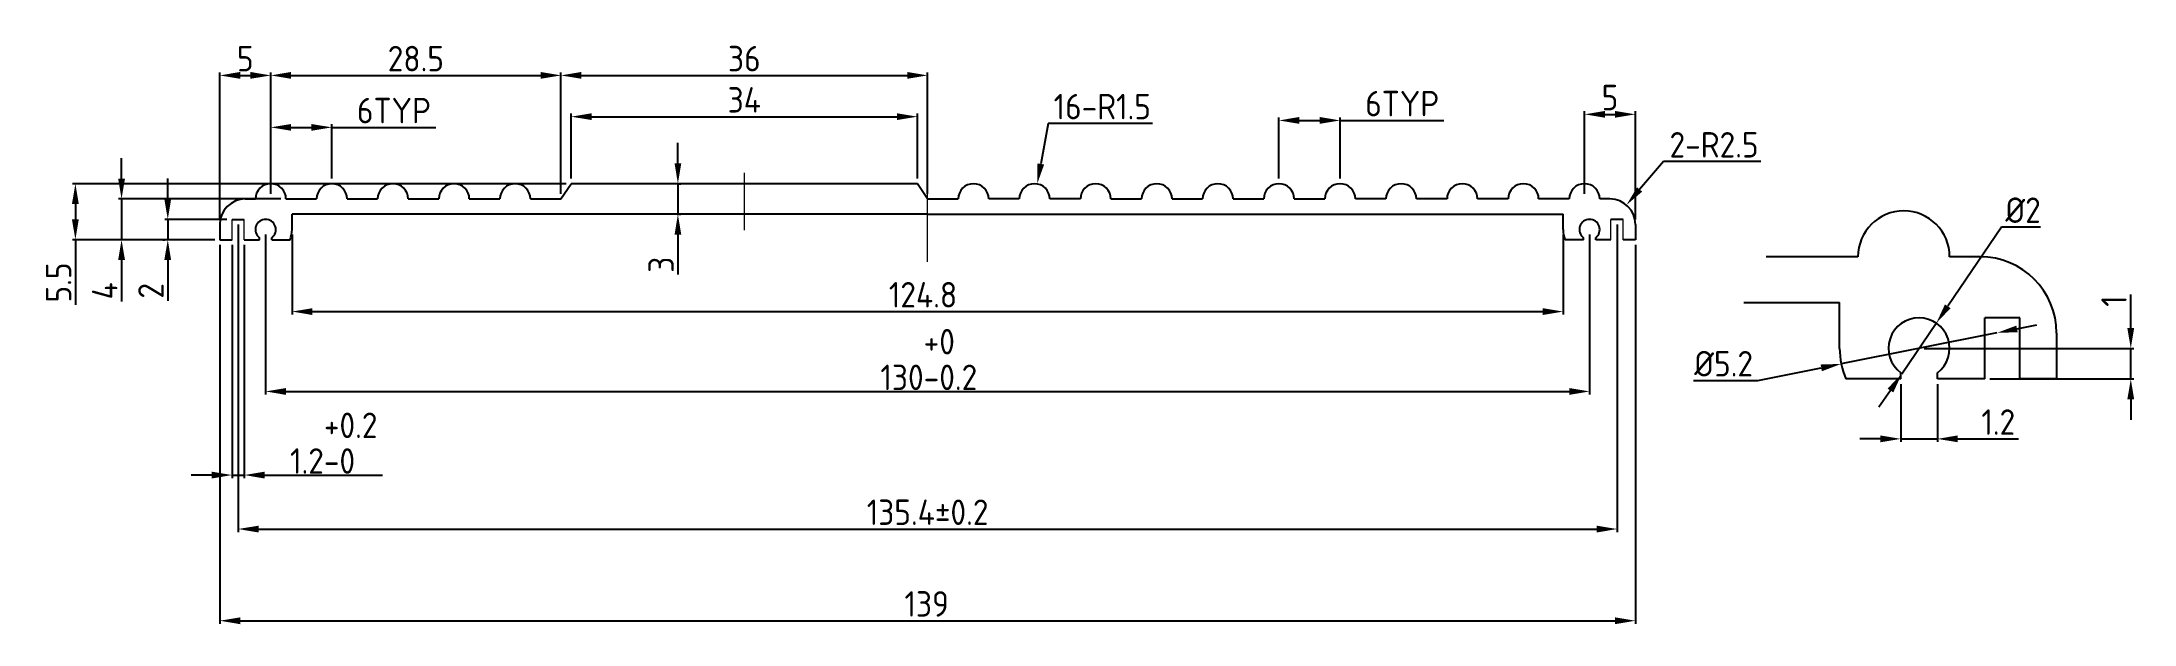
# Model space of a CAD drawing. Header units: millimetres. Extents: x -8 to 197, y 24 to 81.
import ezdxf

# ---------------------------------------------------------------- set-up
doc = ezdxf.new("R2010")
doc.units = ezdxf.units.MM
doc.header["$LTSCALE"] = 0.5
doc.header["$MEASUREMENT"] = 0
doc.layers.get('0').update_dxf_attribs({"lineweight": 25})
doc.layers.add('图层1', color=7, linetype='Continuous', lineweight=20)
doc.styles.get("Standard").update_dxf_attribs({"font": 'isocp2.shx'})
doc.dimstyles.new('比例1-1', dxfattribs={"dimtxt": 2.5, "dimasz": 2, "dimexe": 0.3, "dimexo": 0.5, "dimgap": 0.4, "dimtad": 1, "dimdec": 3, "dimdsep": 46, "dimtxsty": 'Standard', "dimcen": 0, "dimclrd": 5, "dimclre": 5, "dimadec": 3, "dimazin": 2, "dimtfac": 1, "dimtdec": 3, "dimtmove": 0, "dimatfit": 3, "dimfxl": 1, "dimarcsym": 0})
doc.dimstyles.new('比例1-1$3', dxfattribs={"dimtxt": 2.5, "dimasz": 2, "dimexe": 0.3, "dimexo": 0.5, "dimgap": 0.4, "dimtad": 1, "dimtih": 1, "dimtoh": 1, "dimdec": 3, "dimdsep": 46, "dimtxsty": 'Standard', "dimcen": 0, "dimclrd": 5, "dimclre": 5, "dimadec": 3, "dimazin": 2, "dimtfac": 1, "dimtdec": 3, "dimtmove": 0, "dimatfit": 3, "dimfxl": 1, "dimarcsym": 0})
doc.dimstyles.new('比例1-1$4', dxfattribs={"dimtxt": 2.5, "dimasz": 2, "dimexe": 0.3, "dimexo": 0.5, "dimgap": 0.4, "dimtad": 1, "dimtih": 1, "dimtoh": 1, "dimdec": 3, "dimdsep": 46, "dimtxsty": 'Standard', "dimcen": 0, "dimclrd": 5, "dimclre": 5, "dimadec": 3, "dimazin": 2, "dimtfac": 1, "dimtdec": 3, "dimtofl": 0, "dimtmove": 0, "dimatfit": 3, "dimfxl": 1, "dimarcsym": 0})

# ---------------------------------------------------------------- blocks, each defined once
blk = doc.blocks.new('*D4')
at = {"layer": 'Defpoints', "color": 0}
for p in [(16.24, 62.74), (141.04, 62.74), (141.04, 54.69)]:
    blk.add_point(p, dxfattribs=at)
at = {"layer": '图层1', "color": 5, "lineweight": -2}
for p, q in [((16.24, 62.24), (16.24, 54.39)), ((141.04, 62.24), (141.04, 54.39)), ((18.24, 54.69), (139.04, 54.69))]:
    blk.add_line(p, q, dxfattribs=at)
at = {"layer": '图层1', "color": 5}
for points in [[(18.24, 55.02), (18.24, 54.35), (16.24, 54.69)], [(139.04, 55.02), (139.04, 54.35), (141.04, 54.69)]]:
    blk.add_solid(points, dxfattribs=at)
at = {"layer": '图层1', "color": 0, "insert": (78.19, 56.34), "char_height": 2.5, "attachment_point": 5}
blk.add_mtext('124.8', dxfattribs=at)
blk = doc.blocks.new('*D5')
at = {"layer": 'Defpoints', "color": 0}
for p in [(13.64, 62.74), (143.64, 62.74), (143.64, 46.85)]:
    blk.add_point(p, dxfattribs=at)
at = {"layer": '图层1', "color": 5, "lineweight": -2}
for p, q in [((13.64, 62.24), (13.64, 46.55)), ((143.64, 62.24), (143.64, 46.55)), ((15.64, 46.85), (141.64, 46.85))]:
    blk.add_line(p, q, dxfattribs=at)
at = {"layer": '图层1', "color": 5}
for points in [[(15.64, 47.18), (15.64, 46.51), (13.64, 46.85)], [(141.64, 47.18), (141.64, 46.51), (143.64, 46.85)]]:
    blk.add_solid(points, dxfattribs=at)
at = {"layer": '图层1', "color": 0, "insert": (78.76, 49.98), "char_height": 2.5, "attachment_point": 5}
blk.add_mtext('130\\S+0^ -0.2;', dxfattribs=at)
blk = doc.blocks.new('*D8')
at = {"layer": 'Defpoints', "color": 0}
for p in [(9.14, 61.74), (148.14, 61.74), (148.14, 24.34)]:
    blk.add_point(p, dxfattribs=at)
at = {"layer": '图层1', "color": 5, "lineweight": -2}
for p, q in [((9.14, 61.24), (9.14, 24.04)), ((148.14, 61.24), (148.14, 24.04)), ((11.14, 24.34), (146.14, 24.34))]:
    blk.add_line(p, q, dxfattribs=at)
at = {"layer": '图层1', "color": 5}
for points in [[(11.14, 24.67), (11.14, 24), (9.14, 24.34)], [(146.14, 24.67), (146.14, 24), (148.14, 24.34)]]:
    blk.add_solid(points, dxfattribs=at)
at = {"layer": '图层1', "color": 0, "insert": (78.55, 25.99), "char_height": 2.5, "attachment_point": 5}
blk.add_mtext('139', dxfattribs=at)
blk = doc.blocks.new('*D9')
at = {"layer": 'Defpoints', "color": 0}
for p in [(43.64, 67.24), (-5.04, 61.74), (9.14, 61.74)]:
    blk.add_point(p, dxfattribs=at)
at = {"layer": '图层1', "color": 5, "lineweight": -2}
for p, q in [((43.14, 67.24), (-5.34, 67.24)), ((-5.04, 65.24), (-5.04, 63.74)), ((8.64, 61.74), (-5.34, 61.74)), ((-5.04, 61.74), (-5.04, 55.34))]:
    blk.add_line(p, q, dxfattribs=at)
at = {"layer": '图层1', "color": 5}
for points in [[(-5.38, 65.24), (-4.71, 65.24), (-5.04, 67.24)], [(-5.38, 63.74), (-4.71, 63.74), (-5.04, 61.74)]]:
    blk.add_solid(points, dxfattribs=at)
at = {"layer": '图层1', "color": 0, "insert": (-6.69, 57.54), "char_height": 2.5, "attachment_point": 5, "rotation": 90}
blk.add_mtext('5.5', dxfattribs=at)
blk = doc.blocks.new('*D10')
at = {"layer": 'Defpoints', "color": 0}
for p in [(15.64, 65.74), (-0.51, 61.74), (7.15, 61.74)]:
    blk.add_point(p, dxfattribs=at)
at = {"layer": '图层1', "color": 5, "lineweight": -2}
for p, q in [((-0.51, 67.74), (-0.51, 69.74)), ((15.14, 65.74), (-0.81, 65.74)), ((-0.51, 65.74), (-0.51, 61.74)), ((6.65, 61.74), (-0.81, 61.74)), ((-0.51, 59.74), (-0.51, 55.69))]:
    blk.add_line(p, q, dxfattribs=at)
at = {"layer": '图层1', "color": 5}
for points in [[(-0.84, 67.74), (-0.17, 67.74), (-0.51, 65.74)], [(-0.84, 59.74), (-0.17, 59.74), (-0.51, 61.74)]]:
    blk.add_solid(points, dxfattribs=at)
at = {"layer": '图层1', "color": 0, "insert": (-2.16, 56.72), "char_height": 2.5, "attachment_point": 5, "rotation": 90}
blk.add_mtext('4', dxfattribs=at)
blk = doc.blocks.new('*D11')
at = {"layer": 'Defpoints', "color": 0}
for p in [(10.34, 63.74), (4.03, 61.74), (4.03, 61.74)]:
    blk.add_point(p, dxfattribs=at)
at = {"layer": '图层1', "color": 5, "lineweight": -2}
for p, q in [((4.03, 65.74), (4.03, 67.74)), ((9.84, 63.74), (3.73, 63.74)), ((4.03, 63.74), (4.03, 61.74)), ((3.53, 61.74), (3.73, 61.74)), ((4.03, 59.74), (4.03, 55.73))]:
    blk.add_line(p, q, dxfattribs=at)
at = {"layer": '图层1', "color": 5}
for points in [[(3.69, 65.74), (4.36, 65.74), (4.03, 63.74)], [(3.69, 59.74), (4.36, 59.74), (4.03, 61.74)]]:
    blk.add_solid(points, dxfattribs=at)
at = {"layer": '图层1', "color": 0, "insert": (2.38, 56.73), "char_height": 2.5, "attachment_point": 5, "rotation": 90}
blk.add_mtext('2', dxfattribs=at)
blk = doc.blocks.new('*D12')
at = {"layer": 'Defpoints', "color": 0}
for p in [(53.55, 67.24), (53.55, 64.24), (54.12, 64.24)]:
    blk.add_point(p, dxfattribs=at)
at = {"layer": '图层1', "color": 5, "lineweight": -2}
for p, q in [((54.12, 69.24), (54.12, 71.24)), ((54.05, 67.24), (54.42, 67.24)), ((54.12, 67.24), (54.12, 64.24)), ((54.05, 64.24), (54.42, 64.24)), ((54.12, 62.24), (54.12, 58.34))]:
    blk.add_line(p, q, dxfattribs=at)
at = {"layer": '图层1', "color": 5}
for points in [[(53.79, 69.24), (54.45, 69.24), (54.12, 67.24)], [(53.79, 62.24), (54.45, 62.24), (54.12, 64.24)]]:
    blk.add_solid(points, dxfattribs=at)
at = {"layer": '图层1', "color": 0, "insert": (52.47, 59.29), "char_height": 2.5, "attachment_point": 5, "rotation": 90}
blk.add_mtext('3', dxfattribs=at)
blk = doc.blocks.new('*D13')
at = {"layer": 'Defpoints', "color": 0}
for p in [(14.14, 77.87), (14.14, 65.74), (9.14, 63.24)]:
    blk.add_point(p, dxfattribs=at)
at = {"layer": '图层1', "color": 5, "lineweight": -2}
for p, q in [((9.14, 63.74), (9.14, 78.17)), ((14.14, 66.24), (14.14, 78.17)), ((11.14, 77.87), (12.14, 77.87))]:
    blk.add_line(p, q, dxfattribs=at)
at = {"layer": '图层1', "color": 5}
for points in [[(11.14, 78.21), (11.14, 77.54), (9.14, 77.87)], [(12.14, 78.21), (12.14, 77.54), (14.14, 77.87)]]:
    blk.add_solid(points, dxfattribs=at)
at = {"layer": '图层1', "color": 0, "insert": (11.64, 79.52), "char_height": 2.5, "attachment_point": 5}
blk.add_mtext('5', dxfattribs=at)
blk = doc.blocks.new('*D14')
at = {"layer": 'Defpoints', "color": 0}
for p in [(42.64, 77.87), (14.14, 65.74), (42.64, 65.74)]:
    blk.add_point(p, dxfattribs=at)
at = {"layer": '图层1', "color": 5, "lineweight": -2}
for p, q in [((14.14, 66.24), (14.14, 78.17)), ((42.64, 66.24), (42.64, 78.17)), ((16.14, 77.87), (40.64, 77.87))]:
    blk.add_line(p, q, dxfattribs=at)
at = {"layer": '图层1', "color": 5}
for points in [[(16.14, 78.21), (16.14, 77.54), (14.14, 77.87)], [(40.64, 78.21), (40.64, 77.54), (42.64, 77.87)]]:
    blk.add_solid(points, dxfattribs=at)
at = {"layer": '图层1', "color": 0, "insert": (28.39, 79.52), "char_height": 2.5, "attachment_point": 5}
blk.add_mtext('28.5', dxfattribs=at)
blk = doc.blocks.new('*D15')
at = {"layer": 'Defpoints', "color": 0}
for p in [(78.64, 77.87), (42.64, 65.74), (78.64, 65.74)]:
    blk.add_point(p, dxfattribs=at)
at = {"layer": '图层1', "color": 5, "lineweight": -2}
for p, q in [((42.64, 66.24), (42.64, 78.17)), ((78.64, 66.24), (78.64, 78.17)), ((44.64, 77.87), (76.64, 77.87))]:
    blk.add_line(p, q, dxfattribs=at)
at = {"layer": '图层1', "color": 5}
for points in [[(44.64, 78.21), (44.64, 77.54), (42.64, 77.87)], [(76.64, 78.21), (76.64, 77.54), (78.64, 77.87)]]:
    blk.add_solid(points, dxfattribs=at)
at = {"layer": '图层1', "color": 0, "insert": (60.64, 79.52), "char_height": 2.5, "attachment_point": 5}
blk.add_mtext('36', dxfattribs=at)
blk = doc.blocks.new('*D16')
at = {"layer": 'Defpoints', "color": 0}
for p in [(77.64, 73.82), (43.64, 67.24), (77.64, 67.24)]:
    blk.add_point(p, dxfattribs=at)
at = {"layer": '图层1', "color": 5, "lineweight": -2}
for p, q in [((43.64, 67.74), (43.64, 74.12)), ((77.64, 67.74), (77.64, 74.12)), ((45.64, 73.82), (75.64, 73.82))]:
    blk.add_line(p, q, dxfattribs=at)
at = {"layer": '图层1', "color": 5}
for points in [[(45.64, 74.15), (45.64, 73.49), (43.64, 73.82)], [(75.64, 74.15), (75.64, 73.49), (77.64, 73.82)]]:
    blk.add_solid(points, dxfattribs=at)
at = {"layer": '图层1', "color": 0, "insert": (60.64, 75.47), "char_height": 2.5, "attachment_point": 5}
blk.add_mtext('34', dxfattribs=at)
blk = doc.blocks.new('*D17')
at = {"layer": 'Defpoints', "color": 0}
for p in [(20.14, 72.77), (14.14, 67.24), (20.14, 67.24)]:
    blk.add_point(p, dxfattribs=at)
at = {"layer": '图层1', "color": 5, "lineweight": -2}
for p, q in [((14.14, 67.74), (14.14, 73.07)), ((16.14, 72.77), (18.14, 72.77)), ((20.14, 67.74), (20.14, 73.07)), ((20.14, 72.77), (30.34, 72.77))]:
    blk.add_line(p, q, dxfattribs=at)
at = {"layer": '图层1', "color": 5}
for points in [[(16.14, 73.1), (16.14, 72.44), (14.14, 72.77)], [(18.14, 73.1), (18.14, 72.44), (20.14, 72.77)]]:
    blk.add_solid(points, dxfattribs=at)
at = {"layer": '图层1', "color": 0, "insert": (26.24, 74.42), "char_height": 2.5, "attachment_point": 5}
blk.add_mtext('6TYP', dxfattribs=at)
blk = doc.blocks.new('*D18')
at = {"layer": 'Defpoints', "color": 0}
for p in [(148.14, 74.05), (143.14, 65.74), (148.14, 63.24)]:
    blk.add_point(p, dxfattribs=at)
at = {"layer": '图层1', "color": 5, "lineweight": -2}
for p, q in [((143.14, 66.24), (143.14, 74.35)), ((145.14, 74.05), (146.14, 74.05)), ((148.14, 63.74), (148.14, 74.35))]:
    blk.add_line(p, q, dxfattribs=at)
at = {"layer": '图层1', "color": 5}
for points in [[(145.14, 74.38), (145.14, 73.72), (143.14, 74.05)], [(146.14, 74.38), (146.14, 73.72), (148.14, 74.05)]]:
    blk.add_solid(points, dxfattribs=at)
at = {"layer": '图层1', "color": 0, "insert": (145.64, 75.7), "char_height": 2.5, "attachment_point": 5}
blk.add_mtext('5', dxfattribs=at)
blk = doc.blocks.new('*D19')
at = {"layer": 'Defpoints', "color": 0}
for p in [(113.14, 73.45), (113.14, 67.24), (119.14, 67.24)]:
    blk.add_point(p, dxfattribs=at)
at = {"layer": '图层1', "color": 5, "lineweight": -2}
for p, q in [((113.14, 67.74), (113.14, 73.75)), ((115.14, 73.45), (117.14, 73.45)), ((119.14, 67.74), (119.14, 73.75)), ((119.14, 73.45), (129.34, 73.45))]:
    blk.add_line(p, q, dxfattribs=at)
at = {"layer": '图层1', "color": 5}
for points in [[(115.14, 73.79), (115.14, 73.12), (113.14, 73.45)], [(117.14, 73.79), (117.14, 73.12), (119.14, 73.45)]]:
    blk.add_solid(points, dxfattribs=at)
at = {"layer": '图层1', "color": 0, "insert": (125.24, 75.1), "char_height": 2.5, "attachment_point": 5}
blk.add_mtext('6TYP', dxfattribs=at)
blk = doc.blocks.new('*D20')
at = {"layer": 'Defpoints', "color": 0}
for p in [(89.4, 67.22), (89.14, 65.74)]:
    blk.add_point(p, dxfattribs=at)
at = {"layer": '图层1', "color": 5, "lineweight": -2}
for p, q in [((90.46, 73.16), (89.75, 69.19)), ((100.72, 73.16), (90.46, 73.16))]:
    blk.add_line(p, q, dxfattribs=at)
at = {"layer": '图层1', "color": 5}
blk.add_solid([(89.43, 69.24), (90.08, 69.13), (89.4, 67.22)], dxfattribs=at)
at = {"layer": '图层1', "color": 0, "insert": (95.79, 74.81), "char_height": 2.5, "attachment_point": 5}
blk.add_mtext('16-R1.5', dxfattribs=at)
blk = doc.blocks.new('*D21')
at = {"layer": 'Defpoints', "color": 0}
for p in [(147.26, 65.15), (145.64, 63.24)]:
    blk.add_point(p, dxfattribs=at)
at = {"layer": '图层1', "color": 5, "lineweight": -2}
for p, q in [((150.88, 69.41), (148.55, 66.67)), ((160.45, 69.41), (150.88, 69.41))]:
    blk.add_line(p, q, dxfattribs=at)
at = {"layer": '图层1', "color": 5}
blk.add_solid([(148.3, 66.89), (148.8, 66.46), (147.26, 65.15)], dxfattribs=at)
at = {"layer": '图层1', "color": 0, "insert": (155.86, 71.06), "char_height": 2.5, "attachment_point": 5}
blk.add_mtext('2-R2.5', dxfattribs=at)
blk = doc.blocks.new('*D22')
at = {"layer": 'Defpoints', "color": 0}
for p in [(175.99, 51.07), (196.78, 51.07), (182.44, 48.07)]:
    blk.add_point(p, dxfattribs=at)
at = {"layer": '图层1', "color": 5, "lineweight": -2}
for p, q in [((196.78, 53.07), (196.78, 56.37)), ((176.49, 51.07), (197.08, 51.07)), ((196.78, 48.07), (196.78, 51.07)), ((182.94, 48.07), (197.08, 48.07)), ((196.78, 46.07), (196.78, 44.07))]:
    blk.add_line(p, q, dxfattribs=at)
at = {"layer": '图层1', "color": 5}
for points in [[(196.44, 53.07), (197.11, 53.07), (196.78, 51.07)], [(196.44, 46.07), (197.11, 46.07), (196.78, 48.07)]]:
    blk.add_solid(points, dxfattribs=at)
at = {"layer": '图层1', "color": 0, "insert": (195.13, 55.72), "char_height": 2.5, "attachment_point": 5, "rotation": 90}
blk.add_mtext('1', dxfattribs=at)
blk = doc.blocks.new('*D23')
at = {"layer": 'Defpoints', "color": 0}
for p in [(174.19, 48.07), (177.79, 48.07), (177.79, 42.19)]:
    blk.add_point(p, dxfattribs=at)
at = {"layer": '图层1', "color": 5, "lineweight": -2}
for p, q in [((174.19, 47.57), (174.19, 41.89)), ((177.79, 47.57), (177.79, 41.89)), ((172.19, 42.19), (170.19, 42.19)), ((174.19, 42.19), (177.79, 42.19)), ((179.79, 42.19), (185.74, 42.19))]:
    blk.add_line(p, q, dxfattribs=at)
at = {"layer": '图层1', "color": 5}
for points in [[(172.19, 42.53), (172.19, 41.86), (174.19, 42.19)], [(179.79, 42.53), (179.79, 41.86), (177.79, 42.19)]]:
    blk.add_solid(points, dxfattribs=at)
at = {"layer": '图层1', "color": 0, "insert": (183.77, 43.84), "char_height": 2.5, "attachment_point": 5}
blk.add_mtext('1.2', dxfattribs=at)
blk = doc.blocks.new('*D24')
at = {"layer": 'Defpoints', "color": 0}
for p in [(183.64, 52.6), (168.34, 49.55)]:
    blk.add_point(p, dxfattribs=at)
at = {"layer": '图层1', "color": 5, "lineweight": -2}
for p, q in [((183.64, 52.6), (168.34, 49.55)), ((185.6, 52.99), (187.56, 53.38)), ((153.85, 47.92), (160.15, 47.92)), ((160.15, 47.92), (166.38, 49.16))]:
    blk.add_line(p, q, dxfattribs=at)
at = {"layer": '图层1', "color": 5}
for points in [[(185.54, 53.31), (185.67, 52.66), (183.64, 52.6)], [(166.32, 49.49), (166.45, 48.83), (168.34, 49.55)]]:
    blk.add_solid(points, dxfattribs=at)
at = {"layer": '图层1', "color": 0, "insert": (156.8, 49.57), "char_height": 2.5, "attachment_point": 5}
blk.add_mtext('%%C5.2', dxfattribs=at)
blk = doc.blocks.new('*D25')
at = {"layer": 'Defpoints', "color": 0}
for p in [(177.68, 53.55), (174.3, 48.59)]:
    blk.add_point(p, dxfattribs=at)
at = {"layer": '图层1', "color": 5, "lineweight": -2}
for p, q in [((184.1, 62.99), (178.8, 55.21)), ((187.9, 62.99), (184.1, 62.99)), ((174.3, 48.59), (177.68, 53.55)), ((173.18, 46.94), (172.05, 45.29))]:
    blk.add_line(p, q, dxfattribs=at)
at = {"layer": '图层1', "color": 5}
for points in [[(178.53, 55.39), (179.08, 55.02), (177.68, 53.55)], [(172.9, 47.13), (173.46, 46.75), (174.3, 48.59)]]:
    blk.add_solid(points, dxfattribs=at)
at = {"layer": '图层1', "color": 0, "insert": (186.2, 64.64), "char_height": 2.5, "attachment_point": 5}
blk.add_mtext('%%C2', dxfattribs=at)
blk = doc.blocks.new('*D26')
at = {"layer": 'Defpoints', "color": 0}
for p in [(10.34, 61.74), (11.54, 61.74), (11.54, 38.64)]:
    blk.add_point(p, dxfattribs=at)
at = {"layer": '图层1', "color": 5, "lineweight": -2}
for p, q in [((10.34, 61.24), (10.34, 38.34)), ((11.54, 61.24), (11.54, 38.34)), ((8.34, 38.64), (6.34, 38.64)), ((10.34, 38.64), (11.54, 38.64)), ((13.54, 38.64), (25.11, 38.64))]:
    blk.add_line(p, q, dxfattribs=at)
at = {"layer": '图层1', "color": 5}
for points in [[(8.34, 38.97), (8.34, 38.3), (10.34, 38.64)], [(13.54, 38.97), (13.54, 38.3), (11.54, 38.64)]]:
    blk.add_solid(points, dxfattribs=at)
at = {"layer": '图层1', "color": 0, "insert": (20.33, 41.77), "char_height": 2.5, "attachment_point": 5}
blk.add_mtext('1.2\\S+0.2^ -0;', dxfattribs=at)
blk = doc.blocks.new('*D27')
at = {"layer": 'Defpoints', "color": 0}
for p in [(10.94, 63.74), (146.34, 63.74), (146.34, 33.34)]:
    blk.add_point(p, dxfattribs=at)
at = {"layer": '图层1', "color": 5, "lineweight": -2}
for p, q in [((10.94, 63.24), (10.94, 33.04)), ((146.34, 63.24), (146.34, 33.04)), ((12.94, 33.34), (144.34, 33.34))]:
    blk.add_line(p, q, dxfattribs=at)
at = {"layer": '图层1', "color": 5}
for points in [[(12.94, 33.67), (12.94, 33), (10.94, 33.34)], [(144.34, 33.67), (144.34, 33), (146.34, 33.34)]]:
    blk.add_solid(points, dxfattribs=at)
at = {"layer": '图层1', "color": 0, "insert": (78.64, 34.99), "char_height": 2.5, "attachment_point": 5}
blk.add_mtext('135.4%%p0.2', dxfattribs=at)

msp = doc.modelspace()

# ---------------------------------------------------------------- linework, layer by layer
for p, q in [((42.6383, 65.7404), (43.6383, 67.2404)), ((77.6383, 67.2404), (43.6383, 67.2404)), ((78.6383, 65.7404), (77.6383, 67.2404)), ((10.3383, 63.7404), (11.5383, 63.7404)), ((11.6383, 65.7404), (12.6383, 65.7404)), ((15.6383, 65.7404), (18.6383, 65.7404)), ((78.6383, 64.2404), (16.2383, 64.2404)), ((16.2383, 62.7404), (16.2383, 64.2404)), ((21.6383, 65.7404), (24.6383, 65.7404)), ((27.6383, 65.7404), (30.6383, 65.7404)), ((33.6383, 65.7404), (36.6383, 65.7404)), ((39.6383, 65.7404), (42.6383, 65.7404)), ((78.6383, 65.7404), (81.6383, 65.7404)), ((78.6383, 64.2404), (141.0383, 64.2404)), ((87.6383, 65.7404), (84.6383, 65.7404)), ((93.6383, 65.7404), (90.6383, 65.7404)), ((96.6383, 65.7404), (99.6383, 65.7404)), ((102.6383, 65.7404), (105.6383, 65.7404)), ((108.6383, 65.7404), (111.6383, 65.7404)), ((114.6383, 65.7404), (117.6383, 65.7404)), ((123.6383, 65.7404), (120.6383, 65.7404)), ((129.6383, 65.7404), (126.6383, 65.7404)), ((135.6383, 65.7404), (132.6383, 65.7404)), ((141.6383, 65.7404), (138.6383, 65.7404)), ((141.0383, 62.7404), (141.0383, 64.2404)), ((145.6383, 65.7404), (144.6383, 65.7404)), ((146.9383, 63.7404), (145.7383, 63.7404)), ((9.1383, 63.2404), (9.1383, 61.7404)), ((9.1383, 61.7404), (10.3383, 61.7404)), ((11.5383, 61.7404), (13.0383, 61.7404)), ((13.0383, 61.7404), (13.0383, 61.9404)), ((14.2383, 61.7404), (14.2383, 61.9404)), ((14.2383, 61.7404), (16.0383, 61.7404)), ((143.0383, 61.7404), (141.2383, 61.7404)), ((143.0383, 61.7404), (143.0383, 61.9404)), ((144.2383, 61.7404), (144.2383, 61.9404)), ((145.7383, 61.7404), (144.2383, 61.7404)), ((148.1383, 61.7404), (146.9383, 61.7404)), ((148.1383, 63.2404), (148.1383, 61.7404)), ((169.9918, 60.0728), (160.9918, 60.0728)), ((181.9918, 60.0728), (178.9918, 60.0728)), ((158.7798, 55.5728), (168.1918, 55.5728)), ((168.1918, 51.0728), (168.1918, 55.5728)), ((185.8918, 54.0728), (182.4418, 54.0728)), ((182.4418, 48.0728), (182.4418, 54.0728)), ((185.8918, 48.0728), (185.8918, 54.0728)), ((189.4918, 52.5728), (189.4918, 48.0728)), ((174.1918, 48.0728), (168.7918, 48.0728)), ((174.1918, 48.0728), (174.1918, 48.6728)), ((177.7918, 48.0728), (177.7918, 48.6728)), ((182.4418, 48.0728), (177.7918, 48.0728)), ((189.4918, 48.0728), (185.8918, 48.0728))]:
    msp.add_line(p, q)
for centre, radius, start, end in [((14.1383, 65.7404), 1.5, 0, 180), ((20.1383, 65.7404), 1.5, 0, 180), ((26.1383, 65.7404), 1.5, 0, 180), ((32.1383, 65.7404), 1.5, 0, 180), ((38.1383, 65.7404), 1.5, 0, 180), ((83.1383, 65.7404), 1.5, 0, 180), ((89.1383, 65.7404), 1.5, 0, 180), ((95.1383, 65.7404), 1.5, 360, 180), ((101.1383, 65.7404), 1.5, 360, 180), ((107.1383, 65.7404), 1.5, 360, 180), ((113.1383, 65.7404), 1.5, 360, 180), ((119.1383, 65.7404), 1.5, 0, 180), ((125.1383, 65.7404), 1.5, 0, 180), ((131.1383, 65.7404), 1.5, 0, 180), ((137.1383, 65.7404), 1.5, 0, 180), ((143.1383, 65.7404), 1.5, 0, 180), ((11.6383, 63.2404), 2.5, 90, 180), ((13.6383, 62.7404), 1, 306.869898, 233.130102), ((143.6383, 62.7404), 1, 306.869898, 233.130102), ((145.6383, 63.2404), 2.5, 0, 90), ((174.4918, 60.0728), 4.5, 0, 180), ((13.6383, 62.7404), 2.6, 337.380135, 0), ((143.6383, 62.7404), 2.6, 180, 202.619865), ((181.9918, 52.5728), 7.5, 0, 90), ((175.9918, 51.0728), 3, 306.869898, 233.130102), ((175.9918, 51.0728), 7.8, 180, 202.619865)]:
    msp.add_arc(centre, radius, start, end)
at = {"layer": '图层1', "color": 1}
for p, q in [((78.6383, 59.5708), (78.6383, 70.3007)), ((60.6383, 68.3042), (60.6383, 62.6676))]:
    msp.add_line(p, q, dxfattribs=at)
at = {"layer": '图层1'}
for p, q in [((10.3383, 61.7404), (10.3383, 63.7404)), ((11.5383, 61.7404), (11.5383, 63.7404)), ((145.7383, 61.7404), (145.7383, 63.7404)), ((146.9383, 61.7404), (146.9383, 63.7404))]:
    msp.add_line(p, q, dxfattribs=at)

# ---------------------------------------------------------------- dimensions: what is measured, and where the dimension line sits
for base, p1, p2, picture, middle in [((14.1383, 77.8746), (9.1383, 63.2404), (14.1383, 65.7404), '*D13', (11.6383, 79.5246)), ((148.1383, 74.0484), (143.1383, 65.7404), (148.1383, 63.2404), '*D18', (145.6383, 75.6984))]:
    dim = msp.add_linear_dim(base=base, p1=p1, p2=p2, dimstyle='比例1-1', dxfattribs=at)
    dim.commit()
    dim.dimension.update_dxf_attribs({"geometry": picture, "text_midpoint": middle})
for base, p1, p2, picture, middle in [((42.6383, 77.8746), (14.1383, 65.7404), (42.6383, 65.7404), '*D14', (28.3883, 79.5249)), ((78.6383, 77.8746), (42.6383, 65.7404), (78.6383, 65.7404), '*D15', (60.6383, 79.5246))]:
    dim = msp.add_linear_dim(base=base, p1=p1, p2=p2, dimstyle='比例1-1', override={"dimtmove": 1}, dxfattribs=at)
    dim.commit()
    dim.dimension.update_dxf_attribs({"geometry": picture, "text_midpoint": middle})
for base, p1, p2, text, picture, middle in [((20.1383, 72.7713), (14.1383, 67.2404), (20.1383, 67.2404), '6TYP', '*D17', (26.2381, 74.4213)), ((146.3383, 33.3369), (10.9383, 63.7404), (146.3383, 63.7404), '135.4%%p0.2', '*D27', (78.6383, 34.9871)), ((177.7918, 42.1924), (174.1918, 48.0728), (177.7918, 48.0728), '1.2', '*D23', (183.7668, 43.8426))]:
    dim = msp.add_linear_dim(base=base, p1=p1, p2=p2, text=text, dimstyle='比例1-1', dxfattribs=at)
    dim.commit()
    dim.dimension.update_dxf_attribs({"geometry": picture, "text_midpoint": middle})
for base, p1, p2, picture, middle in [((77.6383, 73.8208), (43.6383, 67.2404), (77.6383, 67.2404), '*D16', (60.6383, 73.8208)), ((148.1383, 24.3369), (9.1383, 61.7404), (148.1383, 61.7404), '*D8', (78.5474, 24.3369)), ((141.0383, 54.6868), (16.2383, 62.7404), (141.0383, 62.7404), '*D4', (78.1855, 54.6868))]:
    dim = msp.add_linear_dim(base=base, p1=p1, p2=p2, dimstyle='比例1-1', dxfattribs=at)
    dim.commit()
    dim.dimension.update_dxf_attribs({"geometry": picture, "text_midpoint": middle, "dimtype": 160})
for center, mpoint, text, picture, middle in [((89.1383, 65.7404), (89.402, 67.2171), '16-R1.5', '*D20', (95.7894, 73.1574)), ((145.6383, 63.2404), (147.2564, 65.1462), '2-R2.5', '*D21', (155.8638, 69.4144))]:
    dim = msp.add_radius_dim(center=center, mpoint=mpoint, text=text, dimstyle='比例1-1$4', dxfattribs=at)
    dim.commit()
    dim.dimension.update_dxf_attribs({"geometry": picture, "text_midpoint": middle, "dimtype": 164})
dim = msp.add_linear_dim(base=(113.1383, 73.4544), p1=(119.1383, 67.2404), p2=(113.1383, 67.2404), text='6TYP', dimstyle='比例1-1', dxfattribs=at)
dim.commit()
dim.dimension.update_dxf_attribs({"geometry": '*D19', "text_midpoint": (125.2381, 73.4544), "dimtype": 160})
for base, p1, p2, picture, middle in [((54.1184, 64.2404), (53.5514, 67.2404), (53.5514, 64.2404), '*D12', (54.1184, 59.2887)), ((-0.5081, 61.7404), (15.6383, 65.7404), (7.1471, 61.7404), '*D10', (-0.5081, 56.7154)), ((-5.0446, 61.7404), (43.6383, 67.2404), (9.1383, 61.7404), '*D9', (-5.0446, 57.5387))]:
    dim = msp.add_linear_dim(base=base, p1=p1, p2=p2, angle=90, dimstyle='比例1-1', dxfattribs=at)
    dim.commit()
    dim.dimension.update_dxf_attribs({"geometry": picture, "text_midpoint": middle, "dimtype": 160})
dim = msp.add_linear_dim(base=(4.0283, 61.7404), p1=(10.3383, 63.7404), p2=(4.0283, 61.7404), angle=90, dimstyle='比例1-1', dxfattribs=at)
dim.commit()
dim.dimension.update_dxf_attribs({"geometry": '*D11', "text_midpoint": (2.3781, 56.7336)})
for p1, p2, text, picture, middle in [((174.3044, 48.5923), (177.6792, 53.5532), '%%C2', '*D25', (186.1977, 62.9881)), ((183.6416, 52.5957), (168.3419, 49.5498), '%%C5.2', '*D24', (160.149, 47.9187))]:
    dim = msp.add_diameter_dim_2p(p1=p1, p2=p2, text=text, dimstyle='比例1-1$3', dxfattribs=at)
    dim.commit()
    dim.dimension.update_dxf_attribs({"geometry": picture, "text_midpoint": middle, "dimtype": 163})
for base, p1, p2, override, picture, middle in [((11.5383, 38.6358), (10.3383, 61.7404), (11.5383, 61.7404), {"dimtol": 1, "dimtp": 0.2, "dimtm": 1e-09}, '*D26', (20.3259, 38.6358)), ((143.6383, 46.8482), (13.6383, 62.7404), (143.6383, 62.7404), {"dimgap": 0.4, "dimtol": 1, "dimlim": 0, "dimtm": 0.2}, '*D5', (78.7573, 46.8482))]:
    dim = msp.add_linear_dim(base=base, p1=p1, p2=p2, dimstyle='比例1-1', override=override, dxfattribs=at)
    dim.commit()
    dim.dimension.update_dxf_attribs({"geometry": picture, "text_midpoint": middle, "dimtype": 160})
dim = msp.add_linear_dim(base=(196.7763, 51.0728), p1=(182.4418, 48.0728), p2=(175.9918, 51.0728), angle=90, text='1', dimstyle='比例1-1', dxfattribs=at)
dim.commit()
dim.dimension.update_dxf_attribs({"geometry": '*D22', "text_midpoint": (196.7763, 55.7228), "dimtype": 160})

doc.saveas('drawing.dxf')
